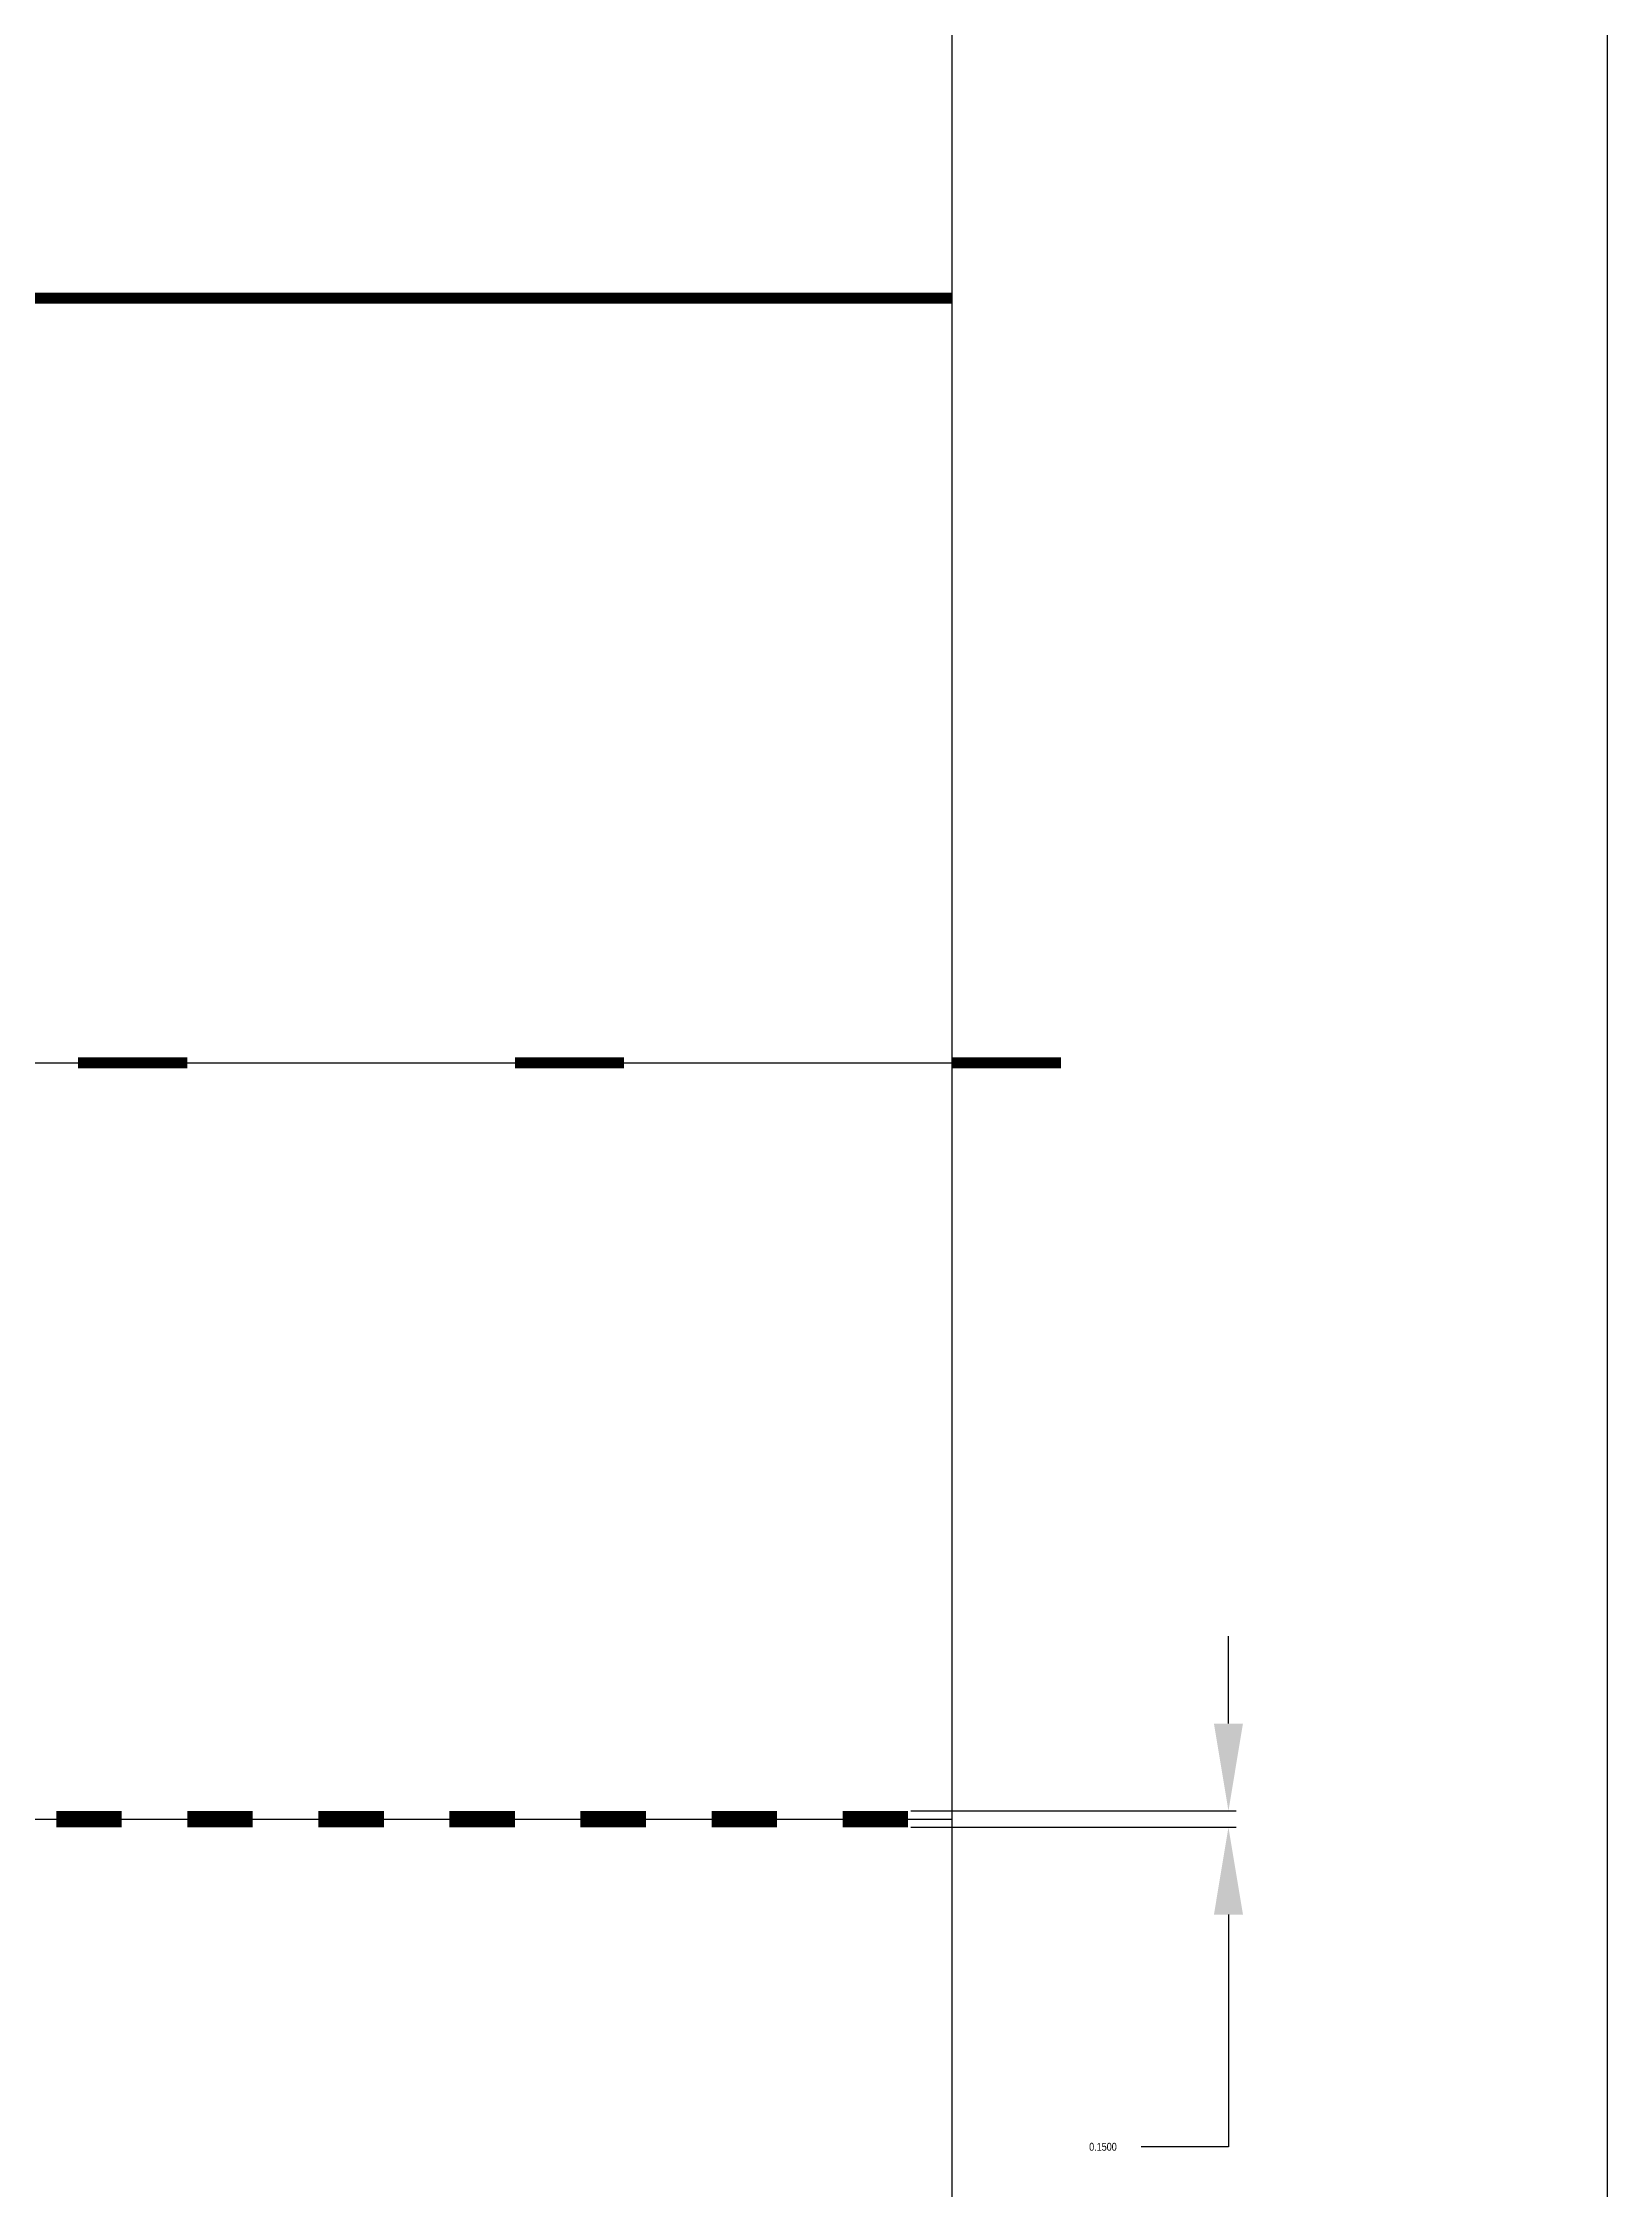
# Model space of a CAD drawing. Header units: metres. Extents: x 3 to 509016, y 4 to 6969473.
# Drawn here: x 508595.19 to 508609.51, y 6967723.44 to 6967743.09 of the extents above; entities that cross this region are included whole.
import ezdxf

# ---------------------------------------------------------------- set-up
doc = ezdxf.new("R2010")
doc.units = ezdxf.units.M
doc.layers.add('_Design Non Plottable', color=45, linetype='Continuous', plot=False)
doc.layers.add('CIV_LINEMARKING', color=252, linetype='Continuous')
doc.layers.add('XREF', color=7, linetype='Continuous')
doc.styles.get("Standard").update_dxf_attribs({"font": 'ARIALN.TTF'})
doc.dimstyles.get("Standard").update_dxf_attribs({"dimtxt": 2.5, "dimasz": 3, "dimexe": 1.5, "dimexo": 2.5, "dimgap": 1.5, "dimtad": 1, "dimdsep": 46, "dimtxsty": 'Standard', "dimcen": 1.5, "dimclrd": 1, "dimclre": 1, "dimclrt": 7, "dimazin": 2, "dimtfac": 1, "dimtmove": 0, "dimatfit": 3, "dimfxl": 1, "dimarcsym": 0})

# ---------------------------------------------------------------- blocks, each defined once
blk = doc.blocks.new('*D75')
at = {"layer": '_Design Non Plottable', "lineweight": -2, "transparency": 16777216}
for p, q in [((508606.046, 6967727.699), (508606.046, 6967728.499)), ((508603.138, 6967726.899), (508606.118, 6967726.899)), ((508603.138, 6967726.749), (508606.118, 6967726.749)), ((508606.046, 6967725.949), (508606.046, 6967723.823)), ((508606.046, 6967723.823), (508605.246, 6967723.823))]:
    blk.add_line(p, q, dxfattribs=at)
at = {"layer": '_Design Non Plottable', "transparency": 16777216}
for points in [[(508605.913, 6967727.699), (508606.179, 6967727.699), (508606.046, 6967726.899)], [(508605.913, 6967725.949), (508606.179, 6967725.949), (508606.046, 6967726.749)]]:
    blk.add_solid(points, dxfattribs=at)
at = {"layer": '_Design Non Plottable', "transparency": 16777216, "insert": (508604.897, 6967723.823), "char_height": 0.072, "attachment_point": 5}
blk.add_mtext('\\A1;0.1500', dxfattribs=at)
blk = doc.blocks.new('*U175')
at = {"layer": 'CIV_LINEMARKING', "const_width": 0.1}
blk.add_lwpolyline([(0, 0), (1, 0)], dxfattribs=at)
blk = doc.blocks.new('*U174')
at = {"layer": 'CIV_LINEMARKING', "color": 0, "linetype": 'ByBlock', "lineweight": -2, "transparency": 16777216}
for p in [(508595.513, 6967733.749), (508599.513, 6967733.749), (508603.513, 6967733.749)]:
    blk.add_blockref('*U175', p, dxfattribs=at)
blk = doc.blocks.new('*U179')
at = {"layer": 'CIV_LINEMARKING', "const_width": 0.15}
blk.add_lwpolyline([(0, 0), (0.6, 0)], dxfattribs=at)
blk = doc.blocks.new('*U178')
at = {"layer": 'CIV_LINEMARKING', "color": 0, "linetype": 'ByBlock', "lineweight": -2, "transparency": 16777216}
for p in [(508583.313, 6967726.824), (508584.513, 6967726.824), (508585.713, 6967726.824), (508586.913, 6967726.824), (508588.113, 6967726.824), (508589.313, 6967726.824), (508590.513, 6967726.824), (508591.713, 6967726.824), (508592.913, 6967726.824), (508594.113, 6967726.824), (508595.313, 6967726.824), (508596.513, 6967726.824), (508597.713, 6967726.824), (508598.913, 6967726.824), (508600.113, 6967726.824), (508601.313, 6967726.824), (508602.513, 6967726.824)]:
    blk.add_blockref('*U179', p, dxfattribs=at)
blk = doc.blocks.new('*U192')
at = {"layer": 'CIV_LINEMARKING', "const_width": 0.1}
blk.add_lwpolyline([(0, 0), (1, 0)], dxfattribs=at)
blk = doc.blocks.new('*U191')
at = {"layer": 'CIV_LINEMARKING', "color": 0, "linetype": 'ByBlock', "lineweight": -2, "transparency": 16777216}
for p in [(508595.513, 6967733.749), (508599.513, 6967733.749), (508603.513, 6967733.749)]:
    blk.add_blockref('*U192', p, dxfattribs=at)
blk = doc.blocks.new('*U196')
at = {"layer": 'CIV_LINEMARKING', "const_width": 0.15}
blk.add_lwpolyline([(0, 0), (0.6, 0)], dxfattribs=at)
blk = doc.blocks.new('*U195')
at = {"layer": 'CIV_LINEMARKING', "color": 0, "linetype": 'ByBlock', "lineweight": -2, "transparency": 16777216}
for p in [(508583.313, 6967726.824), (508584.513, 6967726.824), (508585.713, 6967726.824), (508586.913, 6967726.824), (508588.113, 6967726.824), (508589.313, 6967726.824), (508590.513, 6967726.824), (508591.713, 6967726.824), (508592.913, 6967726.824), (508594.113, 6967726.824), (508595.313, 6967726.824), (508596.513, 6967726.824), (508597.713, 6967726.824), (508598.913, 6967726.824), (508600.113, 6967726.824), (508601.313, 6967726.824), (508602.513, 6967726.824)]:
    blk.add_blockref('*U196', p, dxfattribs=at)
blk = doc.blocks.new('XD_DESIGN_1')
at = {"layer": '_Design Non Plottable'}
for p, q in [((508603.513, 6967761.749), (508603.513, 6967641.467)), ((508609.513, 6967761.749), (508609.513, 6967641.467))]:
    blk.add_line(p, q, dxfattribs=at)
for points in [[(508563.513, 6967733.749), (508603.513, 6967733.749)], [(508583.313, 6967726.824), (508603.513, 6967726.824)]]:
    blk.add_lwpolyline(points, dxfattribs=at)
at = {"layer": 'CIV_LINEMARKING', "const_width": 0.1}
blk.add_lwpolyline([(508563.513, 6967740.749), (508603.513, 6967740.749)], dxfattribs=at)
at = {"layer": 'CIV_LINEMARKING'}
for name in ['*U174', '*U178']:
    blk.add_blockref(name, (0, 0), dxfattribs=at)
at = {"layer": '_Design Non Plottable'}
dim = blk.add_linear_dim(base=(508606.046, 6967726.749), p1=(508603.113, 6967726.899), p2=(508603.113, 6967726.749), angle=270, dimstyle='Standard', override={"dimscale": 0.4, "dimasz": 2, "dimgap": 0.5, "dimclrd": 256, "dimclre": 256, "dimclrt": 256}, dxfattribs=at)
dim.commit()
dim.dimension.update_dxf_attribs({"geometry": '*D75', "text_midpoint": (508604.897, 6967723.823), "dimtype": 128})
blk = doc.blocks.new('XD_DESIGN_2')
at = {"layer": '_Design Non Plottable'}
for p, q in [((508603.513, 6967761.749), (508603.513, 6967641.467)), ((508609.513, 6967761.749), (508609.513, 6967641.467))]:
    blk.add_line(p, q, dxfattribs=at)
for points in [[(508563.513, 6967733.749), (508603.513, 6967733.749)], [(508583.313, 6967726.824), (508603.513, 6967726.824)]]:
    blk.add_lwpolyline(points, dxfattribs=at)
at = {"layer": 'CIV_LINEMARKING', "const_width": 0.1}
blk.add_lwpolyline([(508563.513, 6967740.749), (508603.513, 6967740.749)], dxfattribs=at)
at = {"layer": 'CIV_LINEMARKING'}
for name in ['*U191', '*U195']:
    blk.add_blockref(name, (0, 0), dxfattribs=at)
at = {"layer": '_Design Non Plottable'}
dim = blk.add_linear_dim(base=(508606.046, 6967726.749), p1=(508603.113, 6967726.899), p2=(508603.113, 6967726.749), angle=270, dimstyle='Standard', override={"dimscale": 0.4, "dimasz": 2, "dimgap": 0.5, "dimclrd": 256, "dimclre": 256, "dimclrt": 256}, dxfattribs=at)
dim.commit()
dim.dimension.update_dxf_attribs({"geometry": '*D75', "text_midpoint": (508604.897, 6967723.823), "dimtype": 128})

msp = doc.modelspace()

# ---------------------------------------------------------------- block references
msp.add_blockref('XD_DESIGN_1', (0, 0))

# ---------------------------------------------------------------- next in the draw order: block references
at = {"layer": 'XREF'}
msp.add_blockref('XD_DESIGN_2', (0, 0), dxfattribs=at)

doc.saveas('drawing.dxf')
